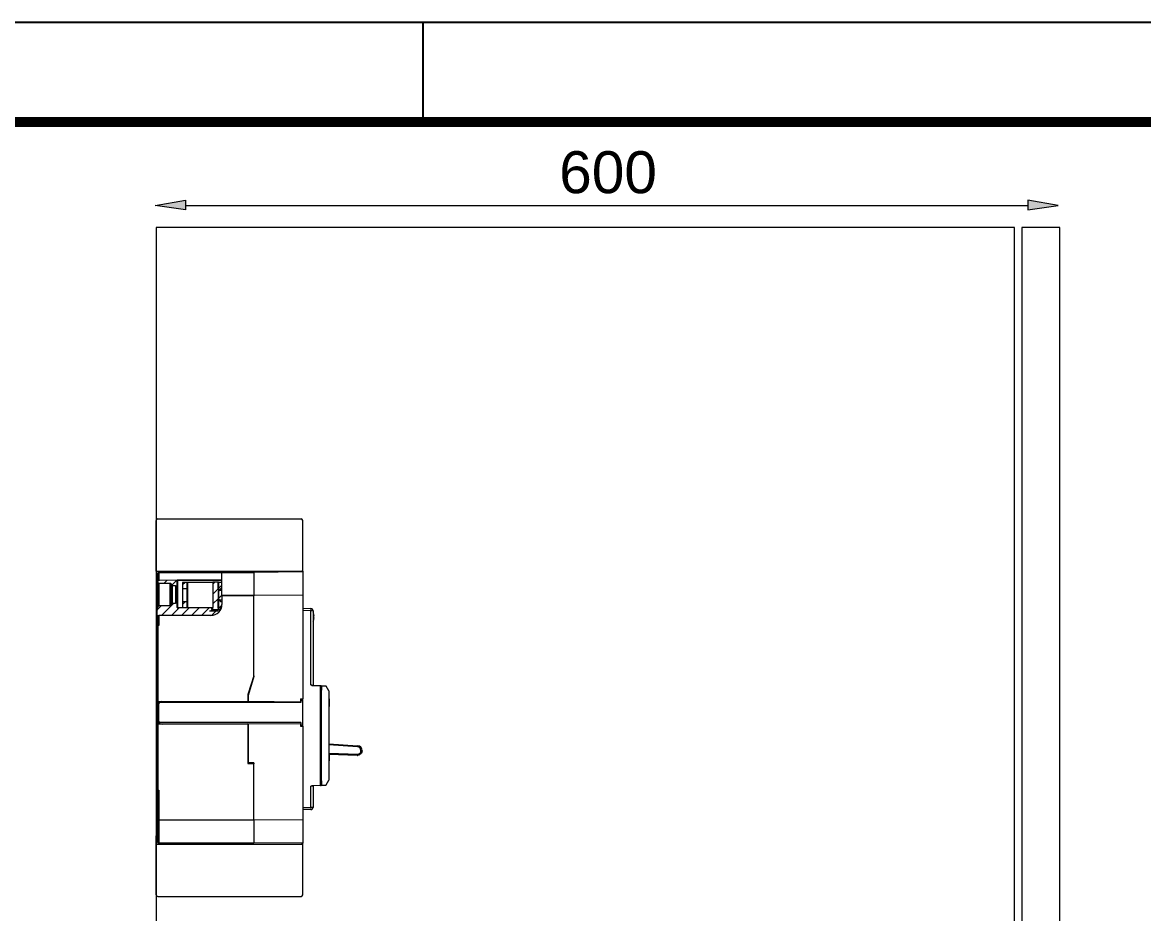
# Model space of a CAD drawing. Header units: millimetres. Extents: x 1004 to 59588, y 686 to 38112.
# Drawn here: x 44931 to 45674, y 37521 to 38112 of the extents above; entities that cross this region are included whole.
import ezdxf

# ---------------------------------------------------------------- set-up
doc = ezdxf.new("R2010")
doc.units = ezdxf.units.MM
for name, color, linetype in [('ARQ-FOLHA', 7, 'Continuous'), ('PDF4_Geometry', 7, 'Continuous'), ('PDF4_Text', 7, 'Continuous')]:
    doc.layers.add(name, color=color, linetype=linetype)
doc.styles.add('PDF Arial', font='arial.ttf')
pattern_1 = [(45, (44520.7937, 37216.3244), (-3.30394, 3.30394), [])]

# ---------------------------------------------------------------- blocks, each defined once
blk = doc.blocks.new('FOLHA A2')
at = {"layer": 'ARQ-FOLHA'}
for p, q in [((594, 0), (0, 0)), ((409, -10), (409, 0))]:
    blk.add_line(p, q, dxfattribs=at)
at = {"layer": 'ARQ-FOLHA', "const_width": 1}
blk.add_lwpolyline([(25, -410), (584, -410), (584, -10), (25, -10), (25, -410)], dxfattribs=at)

msp = doc.modelspace()

# ---------------------------------------------------------------- hatches: boundary and pattern name
at = {"linetype": 'Continuous', "lineweight": 0}
h = msp.add_hatch(dxfattribs=at)
h.set_pattern_fill('ANSI31', scale=1.471646, style=0)
h.set_pattern_definition(pattern_1)
edge = h.paths.add_edge_path(flags=0)
edge.add_line((45056.08, 37722.59), (45056.08, 37723.39))
edge.add_arc((45055.86, 37723.39), 0.221, 0, 89.9)
edge.add_line((45055.86, 37723.61), (45033.49, 37723.65))
edge.add_arc((45033.49, 37723.87), 0.221, 180, 269.9, ccw=False)
edge.add_line((45033.27, 37723.87), (45033.27, 37741.9))
edge.add_line((45033.27, 37741.9), (45021.34, 37741.88))
edge.add_arc((45021.35, 37741.14), 0.736, 90.1, 180)
edge.add_line((45020.61, 37741.14), (45020.61, 37740.79))
edge.add_spline(control_points=[(45020.61, 37740.79), (45020.61, 37740.73), (45020.62, 37740.66), (45020.63, 37740.6), (45020.65, 37740.52), (45020.69, 37740.44), (45020.73, 37740.37), (45020.78, 37740.31), (45020.83, 37740.24), (45020.9, 37740.19), (45020.96, 37740.14), (45021.03, 37740.1), (45021.11, 37740.08), (45021.19, 37740.05), (45021.27, 37740.04), (45021.34, 37740.04)], knot_values=[0.000676, 0.000676, 0.000676, 0.000676, 0.000803, 0.000803, 0.000803, 0.000975, 0.000975, 0.000975, 0.001143, 0.001143, 0.001143, 0.001309, 0.001309, 0.001309, 0.001472, 0.001472, 0.001472, 0.001472], weights=[1, 1, 1, 1, 1, 1, 1, 1, 1, 1, 1, 1, 1, 1, 1, 1], degree=3, periodic=0)
edge.add_spline(control_points=[(45021.34, 37740.04), (45023.19, 37740.03), (45025.03, 37740.03), (45026.87, 37740.03), (45027.48, 37740.03), (45028.09, 37740.02), (45028.71, 37740.02)], knot_values=[0.006712, 0.006712, 0.006712, 0.006712, 0.010465, 0.010465, 0.010465, 0.011713, 0.011713, 0.011713, 0.011713], weights=[1, 1, 1, 1, 1, 1, 1], degree=3, periodic=0)
edge.add_spline(control_points=[(45028.71, 37740.02), (45028.72, 37740.02), (45028.73, 37740.02), (45028.74, 37740.02), (45028.82, 37740.02), (45028.9, 37740), (45028.97, 37739.97), (45029.02, 37739.95), (45029.06, 37739.93), (45029.1, 37739.91), (45029.17, 37739.86), (45029.23, 37739.8), (45029.28, 37739.73), (45029.33, 37739.67), (45029.37, 37739.59), (45029.4, 37739.51), (45029.43, 37739.44), (45029.44, 37739.35), (45029.44, 37739.27)], knot_values=[0.002887, 0.002887, 0.002887, 0.002887, 0.002908, 0.002908, 0.002908, 0.003073, 0.003073, 0.003073, 0.003169, 0.003169, 0.003169, 0.003339, 0.003339, 0.003339, 0.003509, 0.003509, 0.003509, 0.003676, 0.003676, 0.003676, 0.003676], weights=[1, 1, 1, 1, 1, 1, 1, 1, 1, 1, 1, 1, 1, 1, 1, 1, 1, 1, 1], degree=3, periodic=0)
edge.add_line((45029.44, 37739.27), (45029.44, 37739.27))
edge.add_spline(control_points=[(45029.44, 37739.27), (45029.44, 37739.2), (45029.45, 37739.12), (45029.47, 37739.05), (45029.49, 37738.97), (45029.53, 37738.9), (45029.58, 37738.83), (45029.62, 37738.76), (45029.68, 37738.7), (45029.75, 37738.65), (45029.81, 37738.6), (45029.88, 37738.57), (45029.96, 37738.54), (45030.03, 37738.52), (45030.1, 37738.51), (45030.17, 37738.51)], knot_values=[0.000667, 0.000667, 0.000667, 0.000667, 0.000814, 0.000814, 0.000814, 0.000986, 0.000986, 0.000986, 0.001153, 0.001153, 0.001153, 0.001317, 0.001317, 0.001317, 0.001466, 0.001466, 0.001466, 0.001466], weights=[1, 1, 1, 1, 1, 1, 1, 1, 1, 1, 1, 1, 1, 1, 1, 1], degree=3, periodic=0)
edge.add_spline(control_points=[(45030.17, 37738.51), (45030.54, 37738.51), (45030.91, 37738.51), (45031.28, 37738.51), (45031.65, 37738.51), (45032.02, 37738.51), (45032.38, 37738.5)], knot_values=[0.007706, 0.007706, 0.007706, 0.007706, 0.008458, 0.008458, 0.008458, 0.009207, 0.009207, 0.009207, 0.009207], weights=[1, 1, 1, 1, 1, 1, 1], degree=3, periodic=0)
edge.add_line((45032.38, 37738.5), (45032.38, 37726.46))
edge.add_spline(control_points=[(45032.38, 37726.46), (45032.02, 37726.45), (45031.65, 37726.45), (45031.28, 37726.45), (45030.91, 37726.45), (45030.54, 37726.45), (45030.17, 37726.45)], knot_values=[0.007709, 0.007709, 0.007709, 0.007709, 0.008458, 0.008458, 0.008458, 0.00921, 0.00921, 0.00921, 0.00921], weights=[1, 1, 1, 1, 1, 1, 1], degree=3, periodic=0)
edge.add_spline(control_points=[(45030.17, 37726.45), (45030.12, 37726.45), (45030.07, 37726.45), (45030.02, 37726.43), (45029.97, 37726.42), (45029.92, 37726.41), (45029.87, 37726.38), (45029.79, 37726.35), (45029.72, 37726.3), (45029.66, 37726.24), (45029.6, 37726.17), (45029.55, 37726.1), (45029.51, 37726.02), (45029.48, 37725.94), (45029.45, 37725.86), (45029.44, 37725.77), (45029.44, 37725.75), (45029.44, 37725.72), (45029.44, 37725.69)], knot_values=[0.003091, 0.003091, 0.003091, 0.003091, 0.003197, 0.003197, 0.003197, 0.003304, 0.003304, 0.003304, 0.003479, 0.003479, 0.003479, 0.003658, 0.003658, 0.003658, 0.003836, 0.003836, 0.003836, 0.00389, 0.00389, 0.00389, 0.00389], weights=[1, 1, 1, 1, 1, 1, 1, 1, 1, 1, 1, 1, 1, 1, 1, 1, 1, 1, 1], degree=3, periodic=0)
edge.add_line((45029.44, 37725.69), (45029.44, 37725.69))
edge.add_spline(control_points=[(45029.44, 37725.69), (45029.44, 37725.65), (45029.44, 37725.61), (45029.43, 37725.58), (45029.42, 37725.49), (45029.39, 37725.4), (45029.35, 37725.33), (45029.31, 37725.25), (45029.26, 37725.18), (45029.19, 37725.12), (45029.13, 37725.07), (45029.06, 37725.02), (45028.98, 37724.99), (45028.9, 37724.96), (45028.82, 37724.94), (45028.74, 37724.94), (45028.73, 37724.94), (45028.72, 37724.94), (45028.71, 37724.94)], knot_values=[0.000445, 0.000445, 0.000445, 0.000445, 0.000523, 0.000523, 0.000523, 0.0007, 0.0007, 0.0007, 0.000875, 0.000875, 0.000875, 0.001046, 0.001046, 0.001046, 0.001213, 0.001213, 0.001213, 0.001235, 0.001235, 0.001235, 0.001235], weights=[1, 1, 1, 1, 1, 1, 1, 1, 1, 1, 1, 1, 1, 1, 1, 1, 1, 1, 1], degree=3, periodic=0)
edge.add_spline(control_points=[(45028.71, 37724.94), (45028.09, 37724.94), (45027.48, 37724.93), (45026.87, 37724.93), (45025.03, 37724.93), (45023.19, 37724.93), (45021.34, 37724.92)], knot_values=[0.009217, 0.009217, 0.009217, 0.009217, 0.010465, 0.010465, 0.010465, 0.014219, 0.014219, 0.014219, 0.014219], weights=[1, 1, 1, 1, 1, 1, 1], degree=3, periodic=0)
edge.add_spline(control_points=[(45021.34, 37724.92), (45021.31, 37724.92), (45021.27, 37724.92), (45021.23, 37724.91), (45021.18, 37724.91), (45021.13, 37724.89), (45021.08, 37724.87), (45021, 37724.84), (45020.93, 37724.8), (45020.86, 37724.74), (45020.8, 37724.68), (45020.75, 37724.62), (45020.71, 37724.54), (45020.66, 37724.47), (45020.64, 37724.38), (45020.62, 37724.3), (45020.61, 37724.26), (45020.61, 37724.21), (45020.61, 37724.17)], knot_values=[0.003103, 0.003103, 0.003103, 0.003103, 0.003183, 0.003183, 0.003183, 0.003288, 0.003288, 0.003288, 0.003461, 0.003461, 0.003461, 0.003636, 0.003636, 0.003636, 0.003812, 0.003812, 0.003812, 0.003898, 0.003898, 0.003898, 0.003898], weights=[1, 1, 1, 1, 1, 1, 1, 1, 1, 1, 1, 1, 1, 1, 1, 1, 1, 1, 1], degree=3, periodic=0)
edge.add_line((45020.61, 37724.17), (45020.61, 37722.59))
edge.add_line((45020.61, 37722.59), (45019.87, 37722.59))
edge.add_line((45019.87, 37722.59), (45019.87, 37718.6))
edge.add_line((45019.87, 37718.6), (45055.68, 37718.6))
edge.add_arc((45055.68, 37725.95), 7.36, 270, 332.7789)
edge.add_line((45062.22, 37722.59), (45056.08, 37722.59))
h = msp.add_hatch(dxfattribs=at)
h.set_pattern_fill('ANSI31', scale=1.471646, style=0)
h.set_pattern_definition(pattern_1)
h.paths.add_polyline_path([(45036.95, 37740.53), (45036.95, 37736.58), (45039.89, 37736.58), (45039.89, 37740.53)], flags=0)
h = msp.add_hatch(dxfattribs=at)
h.set_pattern_fill('ANSI31', scale=1.471646, style=0)
h.set_pattern_definition(pattern_1)
edge = h.paths.add_edge_path(flags=0)
edge.add_line((45060.79, 37723.82), (45060.79, 37740.89))
edge.add_line((45060.79, 37740.89), (45057.11, 37740.89))
edge.add_line((45057.11, 37740.89), (45057.11, 37723.82))
edge.add_arc((45054.9, 37723.82), 2.21, 270, 360, ccw=False)
edge.add_line((45054.9, 37721.61), (45060.36, 37721.61))
edge.add_arc((45054.9, 37723.82), 5.89, 337.97569, 360)
h = msp.add_hatch(dxfattribs=at)
h.set_pattern_fill('ANSI31', scale=1.471646, style=0)
h.set_pattern_definition(pattern_1)
h.paths.add_polyline_path([(45063.04, 37740.53), (45060.64, 37740.53), (45060.64, 37735.39), (45063.04, 37735.39)], flags=0)
h = msp.add_hatch(dxfattribs=at)
h.set_pattern_fill('ANSI32', scale=1.471646, style=0)
h.set_pattern_definition([(45, (44520.794, 37216.324), (-9.91182, 9.91182), []), (45, (44527.402, 37216.324), (-9.91182, 9.91182), [])])
edge = h.paths.add_edge_path(flags=0)
edge.add_line((45063.04, 37736.19), (45062.11, 37736.19))
edge.add_spline(control_points=[(45062.11, 37736.19), (45061.61, 37735.65), (45061.11, 37735.11), (45060.64, 37734.55)], knot_values=[0.005241, 0.005241, 0.005241, 0.005241, 0.00674, 0.00674, 0.00674, 0.00674], weights=[1, 1, 1, 1], degree=3, periodic=0)
edge.add_line((45060.64, 37734.55), (45060.64, 37729.6))
edge.add_spline(control_points=[(45060.64, 37729.6), (45061.11, 37729.04), (45061.61, 37728.49), (45062.11, 37727.96)], knot_values=[0.010595, 0.010595, 0.010595, 0.010595, 0.012082, 0.012082, 0.012082, 0.012082], weights=[1, 1, 1, 1], degree=3, periodic=0)
edge.add_line((45062.11, 37727.96), (45063.04, 37727.96))
edge.add_line((45063.04, 37727.96), (45063.04, 37736.19))
h = msp.add_hatch(dxfattribs=at)
h.set_pattern_fill('ANSI31', scale=1.471646, style=0)
h.set_pattern_definition(pattern_1)
h.paths.add_polyline_path([(45036.95, 37727.56), (45036.95, 37723.61), (45039.89, 37723.61), (45039.89, 37727.56)], flags=0)
h = msp.add_hatch(dxfattribs=at)
h.set_pattern_fill('ANSI31', scale=1.471646, style=0)
h.set_pattern_definition(pattern_1)
edge = h.paths.add_edge_path(flags=0)
edge.add_arc((45055.68, 37725.95), 7.36, 341.4222, 360)
edge.add_line((45063.04, 37725.95), (45063.04, 37728.76))
edge.add_line((45063.04, 37728.76), (45060.64, 37728.76))
edge.add_line((45060.64, 37728.76), (45060.64, 37723.61))
edge.add_line((45060.64, 37723.61), (45062.66, 37723.61))
at = {"layer": 'PDF4_Geometry', "transparency": 33554559}
for points in [[(45038.86, 37993.92), (45038.86, 37987.45), (45018.86, 37990.39), (45018.86, 37990.39)], [(45597.1, 37993.92), (45597.1, 37987.45), (45617.1, 37990.39), (45617.1, 37990.39)]]:
    msp.add_hatch(color=256, dxfattribs=at).paths.add_polyline_path(points)

# ---------------------------------------------------------------- linework, layer by layer
at = {"color": 7, "linetype": 'Continuous', "lineweight": 15}
for p, q in [((45019.43, 37748.03), (45019.43, 37781.51)), ((45020.54, 37782.62), (45115.46, 37782.62)), ((45116.56, 37748.03), (45116.56, 37781.51)), ((45019.43, 37748.03), (45019.43, 37742.51)), ((45020.01, 37748.03), (45019.43, 37748.03)), ((45020.01, 37743.62), (45020.01, 37748.03)), ((45020.01, 37748.03), (45115.99, 37748.03)), ((45020.61, 37741.14), (45020.61, 37746.32)), ((45021.34, 37747.05), (45063.04, 37747.12)), ((45021.34, 37746.83), (45021.34, 37741.88)), ((45063.04, 37747.12), (45084.19, 37747.16)), ((45063.04, 37746.9), (45063.04, 37747.12)), ((45084.19, 37746.94), (45063.04, 37746.9)), ((45063.04, 37732.04), (45063.04, 37746.9)), ((45116.56, 37747.44), (45084.19, 37747.16)), ((45084.19, 37747.16), (45084.19, 37747.11)), ((45084.19, 37747.11), (45084.19, 37746.94)), ((45084.19, 37746.94), (45084.19, 37732.08)), ((45115.99, 37748.03), (45115.99, 37747.44)), ((45116.56, 37748.03), (45115.99, 37748.03)), ((45116.56, 37748.03), (45116.56, 37747.44)), ((45116.56, 37747.44), (45116.56, 37732.14)), ((45020.09, 37740.06), (45019.87, 37740.06)), ((45019.87, 37722.84), (45019.87, 37740.06)), ((45020.61, 37743.62), (45020.01, 37743.62)), ((45020.09, 37740.28), (45020.39, 37740.28)), ((45020.39, 37740.06), (45020.09, 37740.06)), ((45020.09, 37740.06), (45020.09, 37722.84)), ((45020.61, 37740.06), (45020.39, 37740.06)), ((45020.39, 37722.84), (45020.39, 37740.06)), ((45020.61, 37741.41), (45020.54, 37741.41)), ((45020.61, 37740.79), (45020.61, 37741.14)), ((45020.61, 37724.17), (45020.61, 37740.79)), ((45033.27, 37741.9), (45021.34, 37741.88)), ((45021.34, 37740.04), (45021.34, 37724.92)), ((45028.71, 37724.94), (45028.71, 37740.02)), ((45029.44, 37739.27), (45029.44, 37739.27)), ((45029.44, 37725.69), (45029.44, 37739.27)), ((45030.17, 37738.51), (45030.17, 37726.45)), ((45032.38, 37738.5), (45032.38, 37726.46)), ((45033.27, 37723.87), (45033.27, 37741.9)), ((45033.49, 37741.68), (45033.27, 37741.68)), ((45063.04, 37741.95), (45033.49, 37741.9)), ((45033.49, 37741.68), (45033.49, 37723.87)), ((45036.94, 37740.53), (45036.94, 37723.64)), ((45036.94, 37740.53), (45036.95, 37740.53)), ((45036.95, 37740.53), (45036.95, 37736.58)), ((45039.89, 37740.53), (45036.95, 37740.53)), ((45039.89, 37740.53), (45039.89, 37736.58)), ((45040.48, 37740.53), (45039.89, 37740.53)), ((45057.11, 37740.53), (45040.48, 37740.53)), ((45057.11, 37740.89), (45057.11, 37723.82)), ((45057.11, 37740.89), (45060.79, 37740.89)), ((45060.64, 37735.39), (45060.64, 37740.53)), ((45063.04, 37740.53), (45060.64, 37740.53)), ((45060.79, 37740.89), (45060.79, 37723.82)), ((45036.95, 37736.58), (45036.95, 37727.56)), ((45036.95, 37736.58), (45039.89, 37736.58)), ((45039.89, 37736.58), (45039.89, 37727.56)), ((45062.11, 37736.19), (45060.64, 37734.55)), ((45060.64, 37735.39), (45063.04, 37735.39)), ((45060.64, 37734.55), (45060.64, 37729.6)), ((45063.04, 37736.19), (45062.11, 37736.19)), ((45063.04, 37732.04), (45084.19, 37732.08)), ((45063.04, 37732.04), (45063.04, 37731.82)), ((45063.04, 37731.82), (45084.19, 37731.86)), ((45063.04, 37731.6), (45063.04, 37731.82)), ((45084.19, 37731.64), (45063.04, 37731.6)), ((45063.04, 37731.6), (45063.04, 37725.95)), ((45116.56, 37732.14), (45084.19, 37731.86)), ((45084.19, 37732.08), (45084.19, 37731.86)), ((45084.19, 37731.86), (45084.19, 37731.8)), ((45084.19, 37731.8), (45084.19, 37731.64)), ((45084.19, 37678.58), (45084.19, 37731.64)), ((45116.56, 37732.14), (45116.56, 37663.28)), ((45020.61, 37722.59), (45020.61, 37724.17)), ((45029.44, 37725.69), (45029.44, 37725.69)), ((45033.49, 37723.87), (45033.27, 37723.87)), ((45055.86, 37723.61), (45033.49, 37723.65)), ((45039.89, 37727.56), (45036.95, 37727.56)), ((45036.95, 37727.56), (45036.95, 37723.61)), ((45039.89, 37723.61), (45036.95, 37723.61)), ((45039.89, 37727.56), (45039.89, 37723.61)), ((45057.1, 37723.61), (45055.86, 37723.61)), ((45056.3, 37723.61), (45055.86, 37723.61)), ((45056.3, 37723.61), (45057.1, 37723.61)), ((45060.64, 37729.6), (45062.11, 37727.96)), ((45063.04, 37728.76), (45060.64, 37728.76)), ((45060.64, 37723.61), (45060.64, 37728.76)), ((45062.66, 37723.61), (45060.64, 37723.61)), ((45060.78, 37723.6), (45062.65, 37723.6)), ((45062.11, 37727.96), (45063.04, 37727.96)), ((45020.09, 37722.84), (45019.87, 37722.84)), ((45019.87, 37722.59), (45020.61, 37722.59)), ((45019.87, 37722.59), (45019.87, 37718.6)), ((45019.87, 37712.02), (45019.87, 37718.6)), ((45019.87, 37718.6), (45020.61, 37718.6)), ((45020.09, 37722.84), (45020.39, 37722.84)), ((45020.39, 37722.62), (45020.09, 37722.62)), ((45020.61, 37722.84), (45020.39, 37722.84)), ((45020.61, 37712.47), (45020.61, 37718.6)), ((45020.61, 37718.6), (45021.34, 37718.6)), ((45021.34, 37718.6), (45021.34, 37712.03)), ((45055.68, 37718.6), (45021.34, 37718.6)), ((45054.9, 37721.61), (45060.36, 37721.61)), ((45056.08, 37723.39), (45056.08, 37722.59)), ((45056.3, 37723.39), (45056.08, 37723.39)), ((45056.08, 37722.59), (45062.22, 37722.59)), ((45056.3, 37723.39), (45056.3, 37722.59)), ((45116.56, 37723.34), (45122.05, 37723.19)), ((45122.05, 37721.72), (45116.56, 37721.87)), ((45122.05, 37672.55), (45122.05, 37721.72)), ((45123.48, 37721.72), (45122.05, 37721.72)), ((45123.48, 37721.72), (45123.48, 37672.5)), ((45123.9, 37719.4), (45123.88, 37719.4)), ((45124.13, 37718.08), (45123.88, 37718.08)), ((45123.88, 37717.2), (45124.13, 37717.2)), ((45020.61, 37712.03), (45019.87, 37712.02)), ((45019.87, 37662.75), (45019.87, 37712.02)), ((45020.09, 37712.25), (45020.54, 37712.25)), ((45020.61, 37712.24), (45020.54, 37712.25)), ((45020.61, 37712.47), (45020.72, 37712.47)), ((45020.61, 37712.03), (45020.61, 37661.85)), ((45021.34, 37712.03), (45020.61, 37712.03)), ((45020.72, 37712.47), (45020.78, 37712.46)), ((45123.88, 37715.87), (45123.9, 37715.87)), ((45084.17, 37678.51), (45080.22, 37666.14)), ((45084.19, 37678.14), (45080.51, 37665.63)), ((45084.19, 37678.58), (45084.19, 37678.14)), ((45122.05, 37672.55), (45123.48, 37672.5)), ((45123.35, 37672.22), (45128.42, 37672.09)), ((45128.42, 37671.79), (45123.35, 37671.93)), ((45128.42, 37672.09), (45131.92, 37672)), ((45128.42, 37606.17), (45128.42, 37671.79)), ((45128.7, 37671.79), (45128.42, 37671.79)), ((45128.7, 37671.79), (45128.7, 37606.17)), ((45128.7, 37671.78), (45128.99, 37671.78)), ((45128.99, 37671.78), (45128.99, 37669.17)), ((45132.08, 37671.7), (45128.99, 37671.78)), ((45131.92, 37672), (45132.08, 37671.7)), ((45133.78, 37668.56), (45132.08, 37671.7)), ((45080.21, 37666.07), (45080.21, 37661.67)), ((45080.51, 37664.82), (45080.21, 37664.82)), ((45080.51, 37665.63), (45080.51, 37661.75)), ((45128.99, 37669.17), (45128.7, 37669.16)), ((45133.78, 37668.56), (45133.78, 37609.4)), ((45019.87, 37645.48), (45019.87, 37662.75)), ((45019.88, 37645.65), (45019.88, 37662.58)), ((45020.61, 37661.85), (45080.21, 37661.67)), ((45020.61, 37661.63), (45080.21, 37661.45)), ((45021.64, 37660.84), (45020.9, 37659.99)), ((45020.9, 37659.99), (45020.91, 37660.59)), ((45020.9, 37659.99), (45020.9, 37648.46)), ((45020.91, 37660.59), (45021.64, 37661.39)), ((45022.7, 37661.63), (45021.64, 37661.39)), ((45021.64, 37661.39), (45021.64, 37660.84)), ((45115.38, 37660.84), (45021.64, 37660.84)), ((45080.51, 37662.54), (45080.21, 37662.54)), ((45080.21, 37661.67), (45080.21, 37661.45)), ((45080.51, 37661.75), (45115.09, 37661.44)), ((45115.09, 37663.28), (45116.56, 37663.28)), ((45115.09, 37663.28), (45115.09, 37661.44)), ((45115.38, 37662.54), (45115.09, 37662.54)), ((45115.38, 37662.54), (45115.38, 37660.84)), ((45115.38, 37662.54), (45116.56, 37662.54)), ((45116.56, 37645.17), (45116.56, 37663.28)), ((45134.07, 37663.47), (45133.78, 37663.47)), ((45134.07, 37658.32), (45133.78, 37658.32)), ((45134.07, 37658.26), (45133.78, 37658.26)), ((45134.07, 37663.47), (45134.07, 37658.32)), ((45019.87, 37602.83), (45019.87, 37645.48)), ((45080.21, 37646.78), (45020.61, 37646.6)), ((45080.21, 37646.56), (45020.61, 37646.38)), ((45020.61, 37646.38), (45020.61, 37602.83)), ((45020.9, 37648.46), (45021.64, 37647.61)), ((45020.91, 37647.87), (45020.9, 37648.46)), ((45021.64, 37647.06), (45020.91, 37647.87)), ((45115.38, 37647.61), (45021.64, 37647.61)), ((45021.64, 37647.61), (45021.64, 37647.06)), ((45021.64, 37647.06), (45023.69, 37646.61)), ((45080.21, 37646.78), (45080.21, 37646.56)), ((45080.21, 37646.56), (45080.21, 37620.71)), ((45080.51, 37645.91), (45080.21, 37645.91)), ((45080.51, 37642.96), (45080.21, 37642.96)), ((45080.51, 37646.7), (45115.09, 37647.02)), ((45080.51, 37646.7), (45080.51, 37621.07)), ((45115.09, 37647.02), (45115.09, 37645.17)), ((45115.38, 37645.91), (45115.09, 37645.91)), ((45115.09, 37645.17), (45116.56, 37645.17)), ((45115.38, 37647.61), (45115.38, 37645.91)), ((45115.38, 37645.91), (45116.56, 37645.91)), ((45116.56, 37645.17), (45116.56, 37582.94)), ((45133.78, 37633.64), (45152.88, 37632.32)), ((45134.07, 37627.32), (45133.78, 37627.32)), ((45134.07, 37627.32), (45134.07, 37622.17)), ((45152.83, 37631.58), (45152.88, 37632.32)), ((45080.43, 37620.49), (45083.97, 37620.48)), ((45084.19, 37621.04), (45080.51, 37621.07)), ((45084.19, 37621.04), (45084.19, 37620.26)), ((45084.19, 37583.22), (45084.19, 37620.26)), ((45133.78, 37622.17), (45134.07, 37622.17)), ((45134.07, 37622.12), (45133.78, 37622.12)), ((45152.55, 37625.88), (45134.07, 37626.51)), ((45123.48, 37605.46), (45122.05, 37605.41)), ((45122.05, 37591.41), (45122.05, 37605.41)), ((45123.35, 37606.03), (45128.42, 37606.17)), ((45128.42, 37605.87), (45123.35, 37605.74)), ((45123.48, 37605.46), (45123.48, 37591.41)), ((45128.7, 37606.17), (45128.42, 37606.17)), ((45131.92, 37605.96), (45128.42, 37605.87)), ((45128.99, 37606.18), (45128.7, 37606.18)), ((45128.99, 37609.09), (45128.99, 37606.18)), ((45128.99, 37606.18), (45132.08, 37606.26)), ((45132.08, 37606.26), (45131.92, 37605.96)), ((45132.08, 37606.26), (45133.78, 37609.4)), ((45019.87, 37602.83), (45020.61, 37602.83)), ((45019.87, 37591.63), (45019.87, 37602.83)), ((45020.54, 37602.61), (45020.09, 37602.61)), ((45020.54, 37602.61), (45020.61, 37602.61)), ((45020.61, 37602.83), (45021.34, 37602.83)), ((45020.61, 37583.84), (45020.61, 37602.39)), ((45020.72, 37602.39), (45020.61, 37602.39)), ((45020.78, 37602.4), (45020.72, 37602.39)), ((45021.34, 37602.83), (45021.34, 37583.33)), ((45020.61, 37591.63), (45019.87, 37591.63)), ((45019.87, 37574.79), (45019.87, 37591.63)), ((45020.09, 37591.63), (45020.09, 37574.79)), ((45020.39, 37574.79), (45020.39, 37591.63)), ((45116.56, 37591.26), (45122.05, 37591.41)), ((45122.05, 37589.94), (45116.56, 37589.79)), ((45123.48, 37591.41), (45122.05, 37591.41)), ((45020.61, 37568.54), (45020.61, 37583.84)), ((45021.34, 37583.33), (45084.19, 37583.22)), ((45084.19, 37583), (45021.34, 37583.11)), ((45084.19, 37582.77), (45021.34, 37582.88)), ((45021.34, 37582.88), (45021.34, 37568.02)), ((45084.19, 37583.22), (45084.19, 37583)), ((45116.56, 37582.94), (45084.19, 37583.22)), ((45084.19, 37583), (45084.19, 37582.77)), ((45084.19, 37582.77), (45084.19, 37567.91)), ((45116.56, 37582.94), (45116.56, 37567.63)), ((45019.43, 37567.04), (45019.43, 37572.56)), ((45019.87, 37574.79), (45020.09, 37574.79)), ((45020.01, 37567.04), (45020.01, 37571.46)), ((45020.01, 37571.46), (45020.61, 37571.46)), ((45020.09, 37574.79), (45020.39, 37574.79)), ((45020.39, 37574.57), (45020.09, 37574.57)), ((45020.39, 37574.79), (45020.61, 37574.79)), ((45020.54, 37573.67), (45020.61, 37573.67)), ((45021.34, 37568.02), (45084.19, 37567.91)), ((45084.19, 37567.69), (45021.34, 37567.8)), ((45084.19, 37567.91), (45084.19, 37567.69)), ((45116.56, 37567.63), (45084.19, 37567.91)), ((45115.99, 37567.64), (45115.99, 37567.04)), ((45116.56, 37567.04), (45116.56, 37567.63)), ((45019.43, 37567.04), (45020.01, 37567.04)), ((45019.43, 37533.56), (45019.43, 37567.04)), ((45020.01, 37567.04), (45115.99, 37567.04)), ((45115.99, 37567.04), (45116.56, 37567.04)), ((45116.56, 37533.56), (45116.56, 37567.04)), ((45020.54, 37532.46), (45115.46, 37532.46))]:
    msp.add_line(p, q, dxfattribs=at)
at = {"color": 8, "linetype": 'Continuous', "lineweight": 15}
for p, q in [((45063.04, 37746.9), (45021.34, 37746.83)), ((45063.04, 37741.73), (45033.49, 37741.68)), ((45040.48, 37723.64), (45040.48, 37740.53)), ((45033.49, 37723.87), (45036.94, 37723.86)), ((45057.07, 37723.39), (45056.3, 37723.39)), ((45062.57, 37723.38), (45060.77, 37723.38)), ((45020.61, 37661.63), (45020.61, 37646.6)), ((45152.83, 37631.58), (45133.78, 37632.9)), ((45134.07, 37627.25), (45152.95, 37626.6)), ((45128.7, 37609.09), (45128.99, 37609.09))]:
    msp.add_line(p, q, dxfattribs=at)
at = {"color": 7, "linetype": 'Continuous', "lineweight": 15, "flags": 128}
for points in [[(45021.34, 37740.04), (45026.87, 37740.03), (45028.71, 37740.02)], [(45030.17, 37738.51), (45031.28, 37738.51), (45032.38, 37738.5)], [(45028.71, 37724.94), (45026.87, 37724.93), (45021.34, 37724.92)], [(45032.38, 37726.46), (45031.28, 37726.45), (45030.17, 37726.45)]]:
    msp.add_lwpolyline(points, dxfattribs=at)
at = {"color": 7, "linetype": 'Continuous', "lineweight": 15}
for centre, radius, start, end in [((45020.54, 37781.51), 1.1, 90, 180), ((45115.46, 37781.51), 1.1, 0, 90), ((45021.35, 37746.32), 0.736, 90.1, 180), ((45052.96, 37746.94), 31.62, 179.8, 180.2), ((45020.54, 37742.51), 1.1, 180, 270), ((45020.1, 37740.06), 0.221, 90.1, 180), ((45051.71, 37740.17), 31.62, 179.8, 180.2), ((45020.39, 37740.5), 0.221, 270.1, 0), ((45021.35, 37741.14), 0.736, 90.1, 180), ((45033.49, 37741.68), 0.221, 90.1, 180), ((45065.11, 37741.79), 31.62, 179.8, 180.2), ((45033.49, 37723.87), 0.221, 180, 269.9), ((45065.11, 37723.76), 31.62, 179.8, 180.2), ((45054.9, 37723.82), 2.21, 270, 0), ((45055.68, 37725.95), 7.36, 270, 0), ((45055.86, 37723.39), 0.221, 0, 89.9), ((45024.68, 37723.5), 31.62, 359.8, 0.2), ((45054.9, 37723.82), 5.89, 337.97569, 0), ((45020.1, 37722.84), 0.221, 180, 269.9), ((45051.71, 37722.73), 31.62, 179.8, 180.2), ((45020.39, 37722.4), 0.221, 59.80927, 89.9), ((45107.98, 37722.46), 14.08, 357.00545, 2.99455), ((45122.01, 37721.72), 1.47, 0, 88.5), ((45118.05, 37717.64), 6.11, 16.79879, 27.29673), ((45118.05, 37717.64), 6.09, 4.15427, 16.84412), ((45118.05, 37717.64), 5.85, 355.67156, 4.32844), ((45118.05, 37717.64), 6.09, 343.15588, 355.84573), ((45020.1, 37712.02), 0.221, 90.1, 180), ((45020.39, 37712.47), 0.221, 270.1, 0), ((45020.52, 37712.45), 0.206, 275.21972, 4.36743), ((45020.54, 37712.47), 0.236, 286.25645, 357.29605), ((45069.28, 37712.15), 48.67, 179.89281, 180.14655), ((45118.05, 37717.64), 6.11, 332.70327, 343.20121), ((45083.96, 37678.58), 0.221, 342.27993, 0), ((45120.53, 37672.07), 2.82, 357.00545, 2.99455), ((45123.77, 37672.5), 0.294, 180, 268.5), ((45125.6, 37671.94), 2.82, 357.00545, 2.99455), ((45128.41, 37671.79), 0.294, 0, 88.5), ((45128.92, 37674.57), 2.79, 265.55578, 271.44422), ((45080.43, 37666.07), 0.221, 162.27993, 180), ((45152.66, 37629.09), 2.5, 276.60919, 86.04169), ((45152.66, 37629.09), 3.24, 356.28887, 86.04169), ((45080.43, 37620.71), 0.221, 180, 269.9), ((45083.96, 37620.26), 0.221, 0, 89.9), ((45120.53, 37605.89), 2.82, 357.00545, 2.99455), ((45123.77, 37605.46), 0.294, 91.5, 180), ((45125.6, 37606.02), 2.82, 357.00545, 2.99455), ((45128.41, 37606.17), 0.294, 271.5, 0), ((45128.92, 37603.38), 2.79, 88.55578, 94.44422), ((45020.1, 37602.83), 0.221, 180, 269.9), ((45020.39, 37602.39), 0.221, 0, 89.9), ((45020.52, 37602.4), 0.206, 355.63257, 84.78028), ((45069.28, 37602.7), 48.67, 179.85345, 180.10719), ((45020.54, 37602.38), 0.236, 2.70395, 73.74355), ((45107.98, 37590.67), 14.08, 357.00545, 2.99455), ((45122.01, 37591.41), 1.47, 271.5, 0), ((45021.35, 37583.84), 0.736, 180, 269.9), ((45052.96, 37583.22), 31.62, 179.8, 180.2), ((44989.73, 37582.99), 31.62, 359.8, 0.2), ((45020.54, 37572.56), 1.1, 90, 180), ((45020.1, 37574.79), 0.221, 180, 269.9), ((45051.71, 37574.68), 31.62, 179.8, 180.2), ((45020.39, 37574.35), 0.221, 0, 89.9), ((45021.35, 37568.54), 0.736, 180, 269.9), ((45052.96, 37567.91), 31.62, 179.8, 180.2), ((45020.54, 37533.56), 1.1, 180, 270), ((45115.46, 37533.56), 1.1, 270, 0)]:
    msp.add_arc(centre, radius, start, end, dxfattribs=at)
at = {"color": 8, "linetype": 'Continuous', "lineweight": 15}
for centre, start, end in [((45052.23, 37661.7), 179.7268, 180.12679), ((45052.23, 37646.53), 179.87321, 180.2732)]:
    msp.add_arc(centre, 31.62, start, end, dxfattribs=at)
at = {"color": 7, "linetype": 'Continuous', "lineweight": 15}
for centre, major_axis, ratio, start_param, end_param in [((45021.35, 37746.32), (0.736, 0), 0.7, 1.572542, 3.141593), ((45020.39, 37740.06), (0, 0.221), 0.001745, 4.712398, 6.283191), ((45020.39, 37722.84), (0, 0.221), 0.001745, 3.141587, 4.71238), ((45128.41, 37671.79), (0.581, -0.015), 0.506629, 0.02618, 1.570796), ((45129, 37671.78), (-0.008, 0.295), 0.026096, 1.543249, 1.568743), ((45020.61, 37662.75), (0, 1.08), 0.679236, 1.570796, 3.139847), ((45020.61, 37662.75), (0, 0.892), 0.824786, 1.570796, 3.139847), ((45020.61, 37645.48), (0, 1.08), 0.679236, 0.001745, 1.570796), ((45020.61, 37645.48), (0, 0.892), 0.824786, 0.001745, 1.570796), ((45128.41, 37606.17), (0.581, 0.015), 0.506629, 4.712389, 6.257005), ((45129, 37609.09), (0.294, 0.287), 0.013086, 1.584229, 3.128845), ((45129, 37606.18), (0.008, 0.295), 0.026096, 1.572849, 1.598344), ((45021.35, 37583.84), (0.736, 0), 0.7, 3.141593, 4.710644), ((45021.35, 37583.84), (0, 0.957), 0.769231, 1.570796, 3.139847), ((45020.39, 37574.79), (0, 0.221), 0.001745, 3.141587, 4.71238), ((45021.35, 37568.54), (0.736, 0), 0.7, 3.141593, 4.710644)]:
    msp.add_ellipse(centre, major_axis=major_axis, ratio=ratio, start_param=start_param, end_param=end_param, dxfattribs=at)
for points, knots in [([(45021.34, 37740.04), (45021.27, 37740.04), (45021.1, 37740.06), (45020.89, 37740.18), (45020.72, 37740.37), (45020.63, 37740.58), (45020.61, 37740.73), (45020.61, 37740.79)], [0, 0, 0, 0, 0.2048635, 0.4135116, 0.6249523, 0.8406365, 1, 1, 1, 1]), ([(45028.71, 37740.02), (45028.72, 37740.02), (45028.81, 37740.02), (45028.95, 37739.99), (45029.14, 37739.89), (45029.29, 37739.74), (45029.42, 37739.52), (45029.43, 37739.35), (45029.44, 37739.27)], [0, 0, 0, 0, 0.0279049, 0.2358336, 0.3584878, 0.5735607, 0.7884855, 1, 1, 1, 1]), ([(45030.17, 37738.51), (45030.1, 37738.52), (45029.95, 37738.53), (45029.74, 37738.64), (45029.57, 37738.82), (45029.46, 37739.04), (45029.45, 37739.2), (45029.44, 37739.27)], [0, 0, 0, 0, 0.1861, 0.391267, 0.600432, 0.816008, 1, 1, 1, 1]), ([(45020.61, 37724.17), (45020.61, 37724.21), (45020.62, 37724.34), (45020.69, 37724.55), (45020.85, 37724.75), (45021.05, 37724.87), (45021.22, 37724.92), (45021.31, 37724.92), (45021.34, 37724.92)], [0, 0, 0, 0, 0.109426, 0.329846, 0.549665, 0.76627, 0.900148, 1, 1, 1, 1]), ([(45029.44, 37725.69), (45029.44, 37725.65), (45029.43, 37725.53), (45029.36, 37725.32), (45029.2, 37725.12), (45028.99, 37724.98), (45028.81, 37724.94), (45028.72, 37724.94), (45028.71, 37724.94)], [0, 0, 0, 0, 0.098728, 0.322708, 0.543957, 0.760294, 0.971773, 1, 1, 1, 1]), ([(45029.44, 37725.69), (45029.44, 37725.72), (45029.44, 37725.83), (45029.5, 37726.03), (45029.65, 37726.25), (45029.84, 37726.38), (45030.02, 37726.44), (45030.12, 37726.45), (45030.17, 37726.45)], [0, 0, 0, 0, 0.067889, 0.290709, 0.513652, 0.732492, 0.867977, 1, 1, 1, 1]), ([(45021.34, 37712.03), (45021.34, 37712.03), (45021.25, 37712.06), (45021.06, 37712.12), (45020.81, 37712.2), (45020.66, 37712.23), (45020.61, 37712.24), (45020.61, 37712.24)], [0, 0, 0, 0, 0.009515, 0.357213, 0.777256, 0.994534, 1, 1, 1, 1]), ([(45020.78, 37712.46), (45020.78, 37712.46), (45020.82, 37712.44), (45020.93, 37712.38), (45021.12, 37712.22), (45021.27, 37712.09), (45021.34, 37712.03), (45021.34, 37712.03)], [0, 0, 0, 0, 0.005834, 0.229541, 0.647103, 0.991556, 1, 1, 1, 1]), ([(45123.35, 37671.93), (45123.21, 37671.95), (45122.77, 37672.01), (45122.36, 37672.31), (45122.09, 37672.52), (45122.05, 37672.55), (45122.05, 37672.55)], [0, 0, 0, 0, 0.283359, 0.902447, 0.994297, 1, 1, 1, 1]), ([(45123.35, 37672.22), (45123.24, 37672.23), (45122.86, 37672.28), (45122.44, 37672.43), (45122.11, 37672.53), (45122.06, 37672.54), (45122.05, 37672.55), (45122.05, 37672.55)], [0, 0, 0, 0, 0.247026, 0.891275, 0.975844, 0.99322, 1, 1, 1, 1]), ([(45155.89, 37628.88), (45155.89, 37628.88), (45155.89, 37628.88), (45155.89, 37628.88), (45155.89, 37628.87), (45155.89, 37628.83), (45155.87, 37628.68), (45155.79, 37628.18), (45155.47, 37627.39), (45154.75, 37626.56), (45153.87, 37626.05), (45153.24, 37625.94), (45152.97, 37625.89)], [0, 0, 0, 0, 0.0005585, 0.0012718, 0.0026212, 0.0075445, 0.0270637, 0.1049053, 0.3429384, 0.5809188, 0.8207644, 1, 1, 1, 1]), ([(45152.55, 37625.88), (45152.56, 37625.88), (45152.7, 37625.88), (45152.84, 37625.88), (45152.97, 37625.89)], [0, 0, 0, 0, 0.029554, 1, 1, 1, 1]), ([(45152.97, 37625.89), (45152.97, 37625.92), (45152.97, 37625.98), (45152.96, 37626.17), (45152.96, 37626.37), (45152.95, 37626.53), (45152.95, 37626.6), (45152.95, 37626.6)], [0, 0, 0, 0, 0.2596057, 0.519197, 0.7791638, 0.9820726, 1, 1, 1, 1]), ([(45122.05, 37605.41), (45122.05, 37605.41), (45122.09, 37605.44), (45122.36, 37605.65), (45122.77, 37605.95), (45123.21, 37606.01), (45123.35, 37606.03)], [0, 0, 0, 0, 0.005703, 0.097553, 0.716641, 1, 1, 1, 1]), ([(45123.35, 37605.74), (45123.24, 37605.73), (45122.86, 37605.68), (45122.44, 37605.53), (45122.11, 37605.43), (45122.06, 37605.41), (45122.05, 37605.41), (45122.05, 37605.41)], [0, 0, 0, 0, 0.247026, 0.891275, 0.975844, 0.99322, 1, 1, 1, 1]), ([(45020.61, 37602.61), (45020.61, 37602.61), (45020.67, 37602.62), (45020.82, 37602.66), (45021.07, 37602.73), (45021.25, 37602.79), (45021.34, 37602.82), (45021.34, 37602.83)], [0, 0, 0, 0, 0.011848, 0.255287, 0.642826, 0.990486, 1, 1, 1, 1]), ([(45021.34, 37602.83), (45021.34, 37602.82), (45021.27, 37602.76), (45021.13, 37602.64), (45020.94, 37602.48), (45020.82, 37602.41), (45020.78, 37602.4), (45020.78, 37602.4)], [0, 0, 0, 0, 0.008442, 0.352798, 0.737845, 0.987377, 1, 1, 1, 1])]:
    msp.add_open_spline(points, degree=3, knots=knots, dxfattribs=at)
at = {"layer": 'PDF4_Geometry', "lineweight": 0}
for points in [[(45038.86, 37993.92), (45038.86, 37987.45), (45018.86, 37990.39)], [(45617.1, 37990.39), (45597.1, 37993.92), (45597.1, 37987.45)], [(45588.27, 37975.69), (45019.45, 37975.69), (45019.45, 36080.39), (45588.27, 36080.39)], [(45618.27, 37975.69), (45592.98, 37975.69), (45592.98, 36079.8), (45618.27, 36079.8)]]:
    msp.add_lwpolyline(points, close=True, dxfattribs=at)
at = {"layer": 'PDF4_Geometry', "lineweight": 18}
msp.add_lwpolyline([(45038.86, 37990.39), (45597.1, 37990.39)], dxfattribs=at)
at = {"layer": 'PDF4_Geometry', "lineweight": 0}
msp.add_lwpolyline([(45019.45, 37975.69), (45019.45, 37128.04)], dxfattribs=at)

# ---------------------------------------------------------------- block references
at = {"layer": 'ARQ-FOLHA', "xscale": 6.595981259956956, "yscale": 6.595981259956956, "zscale": 6.595981259956956}
msp.add_blockref('FOLHA A2', (42498.59, 38111.64), dxfattribs=at)

# ---------------------------------------------------------------- texts
at = {"layer": 'PDF4_Text', "insert": (45286.51, 37998.08), "char_height": 27.791, "attachment_point": 7, "style": 'PDF Arial'}
msp.add_mtext('600', dxfattribs=at)

doc.saveas('drawing.dxf')
